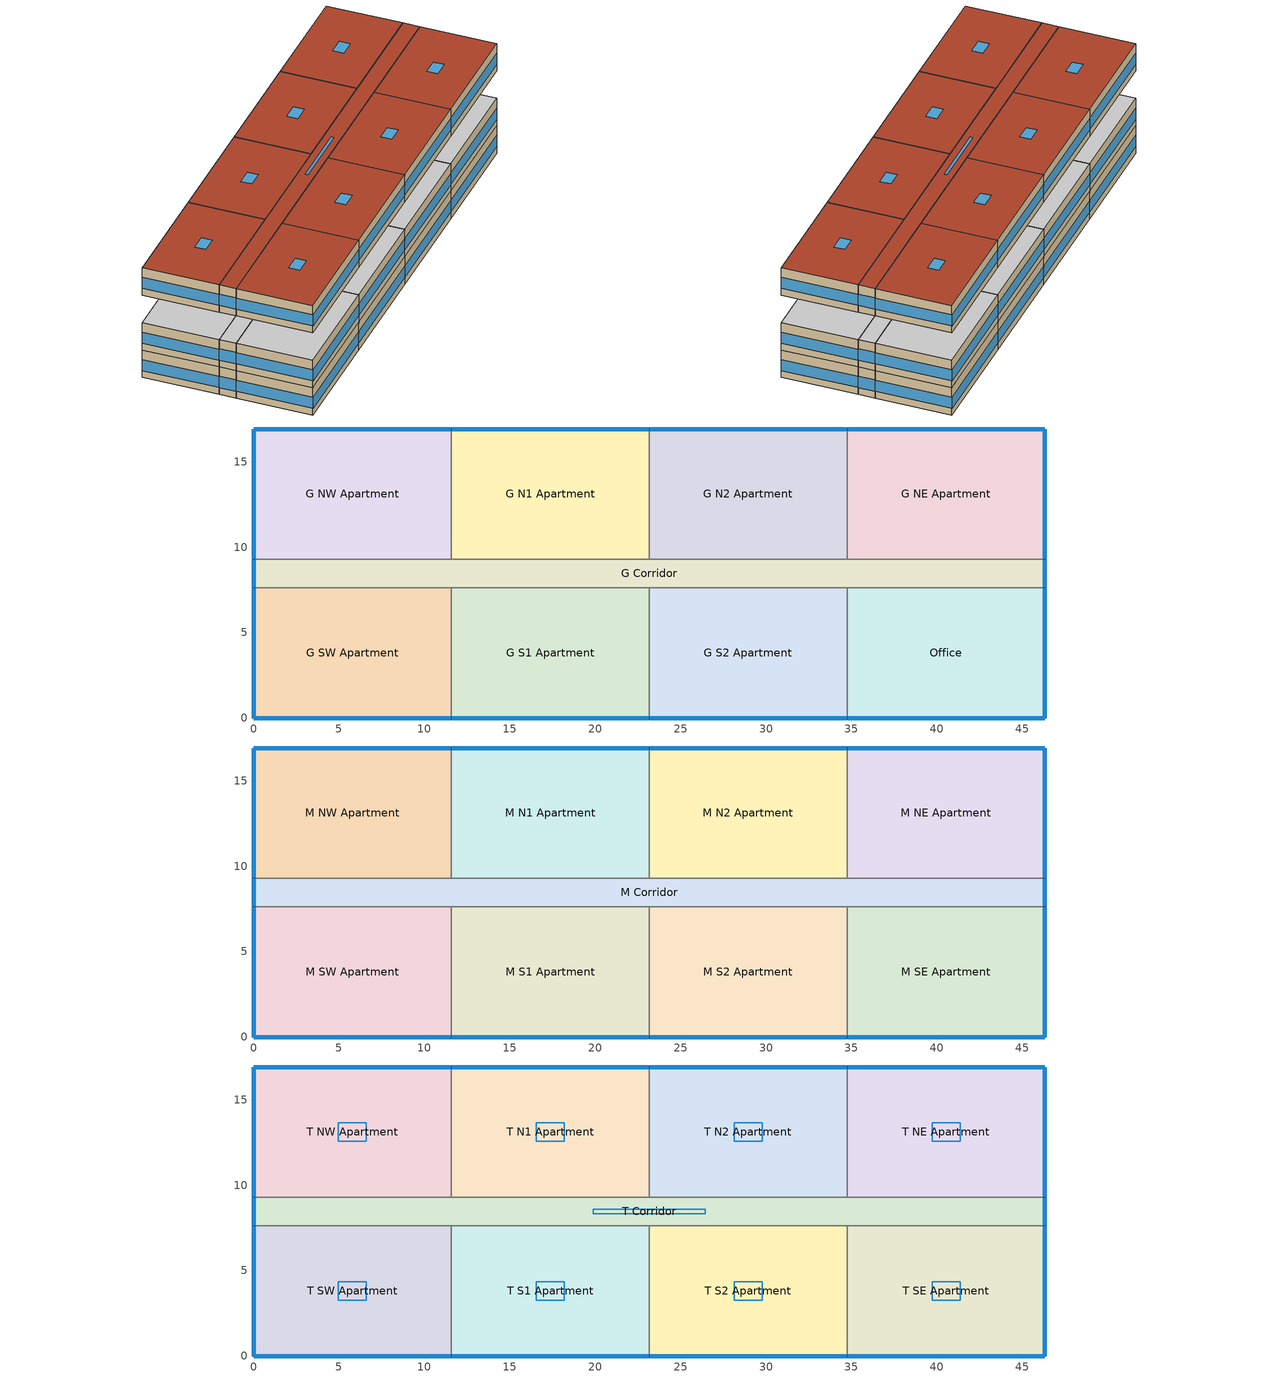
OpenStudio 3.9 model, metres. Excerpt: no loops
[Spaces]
G S1 Apartment
 floor foundation (BTAP-Grnd-Floor-Mass:U-0.757_std): 23.16,7.62 23.16,0 11.58,0 11.58,7.62 z0
 wall outside: 11.58,0 23.16,0 z0:3.05
 wall to G S2 Apartment: 23.16,0 23.16,7.62 z0:3.05
 wall to G Corridor: 23.16,7.62 11.58,7.62 z0:3.05
 wall to G SW Apartment: 11.58,7.62 11.58,0 z0:3.05
 window (BTAP-Ext-FixedWindow:U=0.220 SHGC=0.500): 11.61,0 23.14,0 z0.76:1.99
 ceiling adiabatic (BTAP-Int-Wall): 23.16,0 23.16,7.62 11.58,7.62 11.58,0 z3.05
G S2 Apartment
 floor foundation (BTAP-Grnd-Floor-Mass:U-0.757_std): 34.75,7.62 34.75,0 23.16,0 23.16,7.62 z0
 wall outside: 23.16,0 34.75,0 z0:3.05
 wall to Office: 34.75,0 34.75,7.62 z0:3.05
 wall to G Corridor: 34.75,7.62 23.16,7.62 z0:3.05
 window (BTAP-Ext-FixedWindow:U=0.220 SHGC=0.500): 23.19,0 34.72,0 z0.76:1.99
 ceiling adiabatic (BTAP-Int-Wall): 34.75,0 34.75,7.62 23.16,7.62 23.16,0 z3.05
G NE Apartment
 floor foundation (BTAP-Grnd-Floor-Mass:U-0.757_std): 46.33,16.92 46.33,9.3 34.75,9.3 34.75,16.92 z0
 wall outside: 46.33,9.3 46.33,16.92 34.75,16.92 z0:3.05
 wall to G Corridor: 34.75,9.3 46.33,9.3 z0:3.05
 wall to G N2 Apartment: 34.75,16.92 34.75,9.3 z0:3.05
 window (BTAP-Ext-FixedWindow:U=0.220 SHGC=0.500): 46.33,9.32 46.33,16.89 / 46.3,16.92 34.77,16.92 z0.76:1.99
 ceiling adiabatic (BTAP-Int-Wall): 46.33,9.3 46.33,16.92 34.75,16.92 34.75,9.3 z3.05
G NW Apartment
 floor foundation (BTAP-Grnd-Floor-Mass:U-0.757_std): 11.58,16.92 11.58,9.3 0,9.3 0,16.92 z0
 wall outside: 11.58,16.92 0,16.92 0,9.3 z0:3.05
 wall to G N1 Apartment: 11.58,9.3 11.58,16.92 z0:3.05
 wall to G Corridor: 0,9.3 11.58,9.3 z0:3.05
 window (BTAP-Ext-FixedWindow:U=0.220 SHGC=0.500): 11.56,16.92 0.03,16.92 / 0,16.89 0,9.32 z0.76:1.99
 ceiling adiabatic (BTAP-Int-Wall): 11.58,9.3 11.58,16.92 0,16.92 0,9.3 z3.05
G N1 Apartment
 floor foundation (BTAP-Grnd-Floor-Mass:U-0.757_std): 23.16,16.92 23.16,9.3 11.58,9.3 11.58,16.92 z0
 wall outside: 23.16,16.92 11.58,16.92 z0:3.05
 wall to G N2 Apartment: 23.16,9.3 23.16,16.92 z0:3.05
 wall to G Corridor: 11.58,9.3 23.16,9.3 z0:3.05
 window (BTAP-Ext-FixedWindow:U=0.220 SHGC=0.500): 23.14,16.92 11.61,16.92 z0.76:1.99
 ceiling adiabatic (BTAP-Int-Wall): 23.16,9.3 23.16,16.92 11.58,16.92 11.58,9.3 z3.05
Office
 floor foundation (BTAP-Grnd-Floor-Mass:U-0.757_std): 46.33,7.62 46.33,0 34.75,0 34.75,7.62 z0
 wall outside: 34.75,0 46.33,0 46.33,7.62 z0:3.05
 wall to G Corridor: 46.33,7.62 34.75,7.62 z0:3.05
 window (BTAP-Ext-FixedWindow:U=0.220 SHGC=0.500): 46.33,0.03 46.33,7.59 / 34.77,0 46.3,0 z0.76:1.99
 ceiling adiabatic (BTAP-Int-Wall): 46.33,0 46.33,7.62 34.75,7.62 34.75,0 z3.05
G Corridor
 floor foundation (BTAP-Grnd-Floor-Mass:U-0.757_std): 46.33,9.3 46.33,7.62 0,7.62 0,9.3 z0
 wall outside: 46.33,7.62 46.33,9.3 / 0,9.3 0,7.62 z0:3.05
 wall to G N2 Apartment: 34.75,9.3 23.16,9.3 z0:3.05
 wall to G SW Apartment: 0,7.62 11.58,7.62 z0:3.05
 window (BTAP-Ext-FixedWindow:U=0.220 SHGC=0.500): 46.33,7.65 46.33,9.27 / 0,9.27 0,7.65 z0.76:2.02
 ceiling adiabatic (BTAP-Int-Wall): 46.33,7.62 46.33,9.3 0,9.3 0,7.62 z3.05
G SW Apartment
 floor foundation (BTAP-Grnd-Floor-Mass:U-0.757_std): 11.58,7.62 11.58,0 0,0 0,7.62 z0
 wall outside: 0,7.62 0,0 11.58,0 z0:3.05
 window (BTAP-Ext-FixedWindow:U=0.220 SHGC=0.500): 0.03,0 11.56,0 / 0,7.59 0,0.03 z0.76:1.99
 ceiling adiabatic (BTAP-Int-Wall): 11.58,0 11.58,7.62 0,7.62 0,0 z3.05
G N2 Apartment
 floor foundation (BTAP-Grnd-Floor-Mass:U-0.757_std): 34.75,16.92 34.75,9.3 23.16,9.3 23.16,16.92 z0
 wall outside: 34.75,16.92 23.16,16.92 z0:3.05
 window (BTAP-Ext-FixedWindow:U=0.220 SHGC=0.500): 34.72,16.92 23.19,16.92 z0.76:1.99
 ceiling adiabatic (BTAP-Int-Wall): 34.75,9.3 34.75,16.92 23.16,16.92 23.16,9.3 z3.05
M S2 Apartment
 floor adiabatic (BTAP-Int-Wall): 34.75,7.62 34.75,0 23.16,0 23.16,7.62 z3.05
 wall outside: 23.16,0 34.75,0 z3.05:6.1
 wall to M SE Apartment: 34.75,0 34.75,7.62 z3.05:6.1
 wall to M S1 Apartment: 23.16,7.62 23.16,0 z3.05:6.1
 wall to M Corridor: 34.75,7.62 23.16,7.62 z3.05:6.1
 window (BTAP-Ext-FixedWindow:U=0.220 SHGC=0.500): 23.19,0 34.72,0 z3.81:5.03
 ceiling adiabatic (BTAP-Int-Wall): 34.75,0 34.75,7.62 23.16,7.62 23.16,0 z6.1
M SE Apartment
 floor adiabatic (BTAP-Int-Wall): 46.33,7.62 46.33,0 34.75,0 34.75,7.62 z3.05
 wall outside: 34.75,0 46.33,0 46.33,7.62 z3.05:6.1
 wall to M Corridor: 46.33,7.62 34.75,7.62 z3.05:6.1
 window (BTAP-Ext-FixedWindow:U=0.220 SHGC=0.500): 46.33,0.03 46.33,7.59 z3.81:5.04; 34.77,0 46.3,0 z3.81:5.03
 ceiling adiabatic (BTAP-Int-Wall): 46.33,0 46.33,7.62 34.75,7.62 34.75,0 z6.1
M Corridor
 floor adiabatic (BTAP-Int-Wall): 46.33,9.3 46.33,7.62 0,7.62 0,9.3 z3.05
 wall outside: 0,9.3 0,7.62 / 46.33,7.62 46.33,9.3 z3.05:6.1
 wall to M SW Apartment: 0,7.62 11.58,7.62 z3.05:6.1
 wall to M N1 Apartment: 23.16,9.3 11.58,9.3 z3.05:6.1
 wall to M NE Apartment: 46.33,9.3 34.75,9.3 z3.05:6.1
 wall to M N2 Apartment: 34.75,9.3 23.16,9.3 z3.05:6.1
 wall to M S1 Apartment: 11.58,7.62 23.16,7.62 z3.05:6.1
 wall to M NW Apartment: 11.58,9.3 0,9.3 z3.05:6.1
 window (BTAP-Ext-FixedWindow:U=0.220 SHGC=0.500): 46.33,7.65 46.33,9.27 / 0,9.27 0,7.65 z3.81:5.07
 ceiling adiabatic (BTAP-Int-Wall): 46.33,7.62 46.33,9.3 0,9.3 0,7.62 z6.1
M SW Apartment
 floor adiabatic (BTAP-Int-Wall): 11.58,7.62 11.58,0 0,0 0,7.62 z3.05
 wall outside: 0,7.62 0,0 11.58,0 z3.05:6.1
 wall to M S1 Apartment: 11.58,0 11.58,7.62 z3.05:6.1
 window (BTAP-Ext-FixedWindow:U=0.220 SHGC=0.500): 0.03,0 11.56,0 z3.81:5.03; 0,7.59 0,0.03 z3.81:5.04
 ceiling adiabatic (BTAP-Int-Wall): 11.58,0 11.58,7.62 0,7.62 0,0 z6.1
M NE Apartment
 floor adiabatic (BTAP-Int-Wall): 46.33,16.92 46.33,9.3 34.75,9.3 34.75,16.92 z3.05
 wall outside: 46.33,9.3 46.33,16.92 34.75,16.92 z3.05:6.1
 wall to M N2 Apartment: 34.75,16.92 34.75,9.3 z3.05:6.1
 window (BTAP-Ext-FixedWindow:U=0.220 SHGC=0.500): 46.33,9.32 46.33,16.89 z3.81:5.04; 46.3,16.92 34.77,16.92 z3.81:5.03
 ceiling adiabatic (BTAP-Int-Wall): 46.33,9.3 46.33,16.92 34.75,16.92 34.75,9.3 z6.1
M N2 Apartment
 floor adiabatic (BTAP-Int-Wall): 34.75,16.92 34.75,9.3 23.16,9.3 23.16,16.92 z3.05
 wall outside: 34.75,16.92 23.16,16.92 z3.05:6.1
 wall to M N1 Apartment: 23.16,16.92 23.16,9.3 z3.05:6.1
 window (BTAP-Ext-FixedWindow:U=0.220 SHGC=0.500): 34.72,16.92 23.19,16.92 z3.81:5.03
 ceiling adiabatic (BTAP-Int-Wall): 34.75,9.3 34.75,16.92 23.16,16.92 23.16,9.3 z6.1
M N1 Apartment
 floor adiabatic (BTAP-Int-Wall): 23.16,16.92 23.16,9.3 11.58,9.3 11.58,16.92 z3.05
 wall outside: 23.16,16.92 11.58,16.92 z3.05:6.1
 wall to M NW Apartment: 11.58,16.92 11.58,9.3 z3.05:6.1
 window (BTAP-Ext-FixedWindow:U=0.220 SHGC=0.500): 23.14,16.92 11.61,16.92 z3.81:5.03
 ceiling adiabatic (BTAP-Int-Wall): 23.16,9.3 23.16,16.92 11.58,16.92 11.58,9.3 z6.1
M S1 Apartment
 floor adiabatic (BTAP-Int-Wall): 23.16,7.62 23.16,0 11.58,0 11.58,7.62 z3.05
 wall outside: 11.58,0 23.16,0 z3.05:6.1
 window (BTAP-Ext-FixedWindow:U=0.220 SHGC=0.500): 11.61,0 23.14,0 z3.81:5.03
 ceiling adiabatic (BTAP-Int-Wall): 23.16,0 23.16,7.62 11.58,7.62 11.58,0 z6.1
M NW Apartment
 floor adiabatic (BTAP-Int-Wall): 11.58,16.92 11.58,9.3 0,9.3 0,16.92 z3.05
 wall outside: 11.58,16.92 0,16.92 0,9.3 z3.05:6.1
 window (BTAP-Ext-FixedWindow:U=0.220 SHGC=0.500): 11.56,16.92 0.03,16.92 z3.81:5.03; 0,16.89 0,9.32 z3.81:5.04
 ceiling adiabatic (BTAP-Int-Wall): 11.58,9.3 11.58,16.92 0,16.92 0,9.3 z6.1
T SW Apartment
 floor adiabatic (BTAP-Int-Wall): 11.58,7.62 11.58,0 0,0 0,7.62 z9.14
 wall outside: 0,7.62 0,0 11.58,0 z9.14:12.19
 wall to T S1 Apartment: 11.58,0 11.58,7.62 z9.14:12.19
 wall to T Corridor: 11.58,7.62 0,7.62 z9.14:12.19
 window (BTAP-Ext-FixedWindow:U=0.220 SHGC=0.500): 0.03,0 11.56,0 / 0,7.59 0,0.03 z9.91:11.13
 roof outside: 11.58,0 11.58,7.62 0,7.62 0,0 z12.19
 skylight (BTAP-Ext-Skylights:U=0.190 SHGC=0.600): 6.61,3.27 6.61,4.35 4.97,4.35 4.97,3.27 z12.19
T N1 Apartment
 floor adiabatic (BTAP-Int-Wall): 23.16,16.92 23.16,9.3 11.58,9.3 11.58,16.92 z9.14
 wall outside: 23.16,16.92 11.58,16.92 z9.14:12.19
 wall to T Corridor: 11.58,9.3 23.16,9.3 z9.14:12.19
 wall to T NW Apartment: 11.58,16.92 11.58,9.3 z9.14:12.19
 wall to T N2 Apartment: 23.16,9.3 23.16,16.92 z9.14:12.19
 window (BTAP-Ext-FixedWindow:U=0.220 SHGC=0.500): 23.14,16.92 11.61,16.92 z9.91:11.13
 roof outside: 23.16,9.3 23.16,16.92 11.58,16.92 11.58,9.3 z12.19
 skylight (BTAP-Ext-Skylights:U=0.190 SHGC=0.600): 18.19,12.57 18.19,13.64 16.55,13.64 16.55,12.57 z12.19
T Corridor
 floor adiabatic (BTAP-Int-Wall): 46.33,9.3 46.33,7.62 0,7.62 0,9.3 z9.14
 wall outside: 46.33,7.62 46.33,9.3 / 0,9.3 0,7.62 z9.14:12.19
 wall to T SE Apartment: 34.75,7.62 46.33,7.62 z9.14:12.19
 wall to T S1 Apartment: 11.58,7.62 23.16,7.62 z9.14:12.19
 wall to T NW Apartment: 11.58,9.3 0,9.3 z9.14:12.19
 wall to T N2 Apartment: 34.75,9.3 23.16,9.3 z9.14:12.19
 wall to T S2 Apartment: 23.16,7.62 34.75,7.62 z9.14:12.19
 wall to T NE Apartment: 46.33,9.3 34.75,9.3 z9.14:12.19
 window (BTAP-Ext-FixedWindow:U=0.220 SHGC=0.500): 46.33,7.65 46.33,9.27 / 0,9.27 0,7.65 z9.91:11.16
 roof outside: 46.33,7.62 46.33,9.3 0,9.3 0,7.62 z12.19
 skylight (BTAP-Ext-Skylights:U=0.190 SHGC=0.600): 26.44,8.34 26.44,8.58 19.89,8.58 19.89,8.34 z12.19
T N2 Apartment
 floor adiabatic (BTAP-Int-Wall): 34.75,16.92 34.75,9.3 23.16,9.3 23.16,16.92 z9.14
 wall outside: 34.75,16.92 23.16,16.92 z9.14:12.19
 wall to T NE Apartment: 34.75,9.3 34.75,16.92 z9.14:12.19
 window (BTAP-Ext-FixedWindow:U=0.220 SHGC=0.500): 34.72,16.92 23.19,16.92 z9.91:11.13
 roof outside: 34.75,9.3 34.75,16.92 23.16,16.92 23.16,9.3 z12.19
 skylight (BTAP-Ext-Skylights:U=0.190 SHGC=0.600): 29.77,12.57 29.77,13.64 28.14,13.64 28.14,12.57 z12.19
T NW Apartment
 floor adiabatic (BTAP-Int-Wall): 11.58,16.92 11.58,9.3 0,9.3 0,16.92 z9.14
 wall outside: 11.58,16.92 0,16.92 0,9.3 z9.14:12.19
 window (BTAP-Ext-FixedWindow:U=0.220 SHGC=0.500): 11.56,16.92 0.03,16.92 / 0,16.89 0,9.32 z9.91:11.13
 roof outside: 11.58,9.3 11.58,16.92 0,16.92 0,9.3 z12.19
 skylight (BTAP-Ext-Skylights:U=0.190 SHGC=0.600): 6.61,12.57 6.61,13.64 4.97,13.64 4.97,12.57 z12.19
T NE Apartment
 floor adiabatic (BTAP-Int-Wall): 46.33,16.92 46.33,9.3 34.75,9.3 34.75,16.92 z9.14
 wall outside: 46.33,9.3 46.33,16.92 34.75,16.92 z9.14:12.19
 window (BTAP-Ext-FixedWindow:U=0.220 SHGC=0.500): 46.33,9.32 46.33,16.89 / 46.3,16.92 34.77,16.92 z9.91:11.13
 roof outside: 46.33,9.3 46.33,16.92 34.75,16.92 34.75,9.3 z12.19
 skylight (BTAP-Ext-Skylights:U=0.190 SHGC=0.600): 41.36,12.57 41.36,13.64 39.72,13.64 39.72,12.57 z12.19
T S2 Apartment
 floor adiabatic (BTAP-Int-Wall): 34.75,7.62 34.75,0 23.16,0 23.16,7.62 z9.14
 wall outside: 23.16,0 34.75,0 z9.14:12.19
 wall to T SE Apartment: 34.75,0 34.75,7.62 z9.14:12.19
 wall to T S1 Apartment: 23.16,7.62 23.16,0 z9.14:12.19
 window (BTAP-Ext-FixedWindow:U=0.220 SHGC=0.500): 23.19,0 34.72,0 z9.91:11.13
 roof outside: 34.75,0 34.75,7.62 23.16,7.62 23.16,0 z12.19
 skylight (BTAP-Ext-Skylights:U=0.190 SHGC=0.600): 29.77,3.27 29.77,4.35 28.14,4.35 28.14,3.27 z12.19
T S1 Apartment
 floor adiabatic (BTAP-Int-Wall): 23.16,7.62 23.16,0 11.58,0 11.58,7.62 z9.14
 wall outside: 11.58,0 23.16,0 z9.14:12.19
 window (BTAP-Ext-FixedWindow:U=0.220 SHGC=0.500): 11.61,0 23.14,0 z9.91:11.13
 roof outside: 23.16,0 23.16,7.62 11.58,7.62 11.58,0 z12.19
 skylight (BTAP-Ext-Skylights:U=0.190 SHGC=0.600): 18.19,3.27 18.19,4.35 16.55,4.35 16.55,3.27 z12.19
T SE Apartment
 floor adiabatic (BTAP-Int-Wall): 46.33,7.62 46.33,0 34.75,0 34.75,7.62 z9.14
 wall outside: 34.75,0 46.33,0 46.33,7.62 z9.14:12.19
 window (BTAP-Ext-FixedWindow:U=0.220 SHGC=0.500): 46.33,0.03 46.33,7.59 / 34.77,0 46.3,0 z9.91:11.13
 roof outside: 46.33,0 46.33,7.62 34.75,7.62 34.75,0 z12.19
 skylight (BTAP-Ext-Skylights:U=0.190 SHGC=0.600): 41.36,3.27 41.36,4.35 39.72,4.35 39.72,3.27 z12.19
[Site]
Toronto Intl AP_ON_CAN: Latitude {deg}=43.68; Longitude {deg}=-79.63; Time Zone {hr}=-5; Elevation {m}=173.4; Terrain=City
[Building]
MidriseApartment: North Axis {deg}=45; Default Construction Set=BTAP-Mass at hdd = 3890.0; Standards Number of Stories=4; Standards Number of Above Ground Stories=4; Standards Template=NECB2017; Standards Building Type=MidriseApartment
[Site:WaterMainsTemperature]
Calculation Method=Correlation; Annual Average Outdoor Air Temperature {C}=9.06667; Maximum Difference In Monthly Average Outdoor Air Temperatures {deltaC}=25.2
[Site:GroundTemperature:BuildingSurface]
19.527, 19.502, 19.536, 19.598, 20.002, 21.64, 22.225, 22.375, 21.449, 20.121, 19.802, 19.633
[ClimateZones]
Climate Zone Institution Name 1=ASHRAE; Climate Zone Document Name 1=ANSI/ASHRAE Standard 169; Climate Zone Document Year 1=2006; Climate Zone Value 1=5A
[SizingPeriod:DesignDay] Barometric Pressure {Pa}=99259; Rain Indicator=No; Snow Indicator=No; Day of Month=21; Daylight Saving Time Indicator=No; Humidity Condition Type=Wetbulb; Dry-Bulb Temperature Range Modifier Type=DefaultMultipliers
Name | Maximum Dry-Bulb Temperature {C} | Daily Dry-Bulb Temperature Range {deltaC} | Wind Speed {m/s} | Wind Direction {deg} | Month | Day Type | Wetbulb or DewPoint at Maximum Dry-Bulb {C} | Solar Model Indicator | ASHRAE Clear Sky Optical Depth for Beam Irradiance | ASHRAE Clear Sky Optical Depth for Diffuse Irradiance | Sky Clearness
Toronto Intl AP Ann Clg .4% Condns DB=>MWB | 31.5 | 9.5 | 6 | 270 | 7 | SummerDesignDay | 22.4 | ASHRAETau | 0.426 | 2.27
Toronto Intl AP Ann Clg .4% Condns WB=>MDB | 29.2 | 9.5 | 6 | 270 | 7 | SummerDesignDay | 23.8 | ASHRAETau | 0.426 | 2.27
Toronto Intl AP Ann Htg 99.6% Condns DB | -18.5 | 0 | 5.3 | 0 | 1 | WinterDesignDay | -18.5 | ASHRAEClearSky |  |  | 0
[Site:GroundTemperature:Shallow]
-2.3, -0.2, 4, 8, 15.4, 19.4, 20.5, 18.5, 13.9, 8.1, 2.5, -1.3
[Site:GroundTemperature:Deep]
3.7, 3.3, 4.4, 5.9, 9.7, 12.5, 14.4, 14.8, 13.7, 11.3, 8.3, 5.6
[Site:GroundTemperature:FCfactorMethod]
January Ground Temperature {C}=10.8; February Ground Temperature {C}=4; March Ground Temperature {C}=-2.5; April Ground Temperature {C}=-2.7; May Ground Temperature {C}=-3.6; June Ground Temperature {C}=0.4; July Ground Temperature {C}=7.7; August Ground Temperature {C}=14.6; September Ground Temperature {C}=19.4; October Ground Temperature {C}=21.6; November Ground Temperature {C}=20.9; December Ground Temperature {C}=18.2
[Material:NoMass] Roughness=Smooth; Thermal Absorptance=0.9; Solar Absorptance=0.7
Name | Thermal Resistance {m2-K/W} | Visible Absorptance
Typical Carpet Pad; Typical Carpet Pad 1 | 0.21648 | 0.8
Typical Insulation 1 | 5.91238 | 0.7
Typical Insulation 2 | 3.32618 | 0.7
Typical Insulation 3 | 6.17282 | 0.7
Typical Carpet Pad 2 | 1.25503 | 0.8
Typical Carpet Pad 3 | 1.69459 | 0.8
Typical Carpet Pad 4 | 4.69593 | 0.8
Typical Insulation 4 | 0.526298 | 0.7
Typical Insulation 5 | 0.526316 | 0.7
[Material]
Name | Roughness | Thickness {m} | Conductivity {W/m-K} | Density {kg/m3} | Specific Heat {J/kg-K} | Thermal Absorptance | Solar Absorptance | Visible Absorptance
G05 25mm wood | MediumSmooth | 0.0254 | 0.15 | 608 | 1630 | 0.9 | 0.5 | 0.5
100mm Normalweight concrete floor 1 | MediumSmooth | 0.1016 | 2.31 | 2322 | 832
G01 13mm gypsum board 1 | Smooth | 0.0127 | 0.16 | 800 | 1090 | 0.9 | 0.7 | 0.5
4 in. Normalweight Concrete Floor 1 | MediumRough | 0.1016 | 2.31 | 2322 | 832 | 0.9 | 0.7 | 0.7
1IN Stucco 1 | Smooth | 0.0253 | 0.6918 | 1858 | 837 | 0.9 | 0.7 | 0.92
8IN CONCRETE HW RefBldg 1 | Rough | 0.2032 | 1.311 | 2240 | 836.8 | 0.9 | 0.7 | 0.7
1/2IN Gypsum 1 | Smooth | 0.0127 | 0.16 | 784.9 | 830 | 0.9 | 0.4 | 0.4
Metal Roof Surface 1; F08 Metal surface 1 | Smooth | 0.0008 | 45.28 | 7824 | 500 | 0.9 | 0.7 | 0.7
6 in. Normalweight Concrete Floor 1; 6 in. Normalweight Concrete Floor 2; 6 in. Normalweight Concrete Floor 3 | MediumRough | 0.1524 | 2.31 | 2322 | 832 | 0.9 | 0.7 | 0.7
Expanded Polystyrene | MediumSmooth | 0.0363959 | 0.029 | 29 | 1210
[Construction]
BTAP-Int-Partition; BTAP-Int-Door: G05 25mm wood
BTAP-Int-Floor: 100mm Normalweight concrete floor 1, Typical Carpet Pad
BTAP-Int-Wall: G01 13mm gypsum board 1, G01 13mm gypsum board 1
BTAP-Int-Ceiling: Typical Carpet Pad, 100mm Normalweight concrete floor 1
BTAP-Int-Window: SimpleGlazing
BTAP-Ext-Floor-Mass:U-0.162: Typical Insulation 1, 4 in. Normalweight Concrete Floor 1, Typical Carpet Pad 1
BTAP-Ext-Wall-Mass:U-0.278: 1IN Stucco 1, 8IN CONCRETE HW RefBldg 1, Typical Insulation 2, 1/2IN Gypsum 1
BTAP-Ext-Roof-Metal:U-0.162: Metal Roof Surface 1, Typical Insulation 3
BTAP-Grnd-Floor-Mass:U-0.757: 6 in. Normalweight Concrete Floor 1, Typical Carpet Pad 2
BTAP-Grnd-Wall-Mass:U-0.568: 6 in. Normalweight Concrete Floor 2, Typical Carpet Pad 3
BTAP-Grnd-Roof-Mass:U-0.21: 6 in. Normalweight Concrete Floor 3, Typical Carpet Pad 4
BTAP-Ext-FixedWindow:U=0.220 SHGC=0.500: SimpleGlazing:U=0.220 SHGC=0.500
BTAP-Ext-FixedWindow:U=0.220 SHGC=0.600: SimpleGlazing:U=0.220 SHGC=0.600
BTAP-Ext-Door:U-1.9: F08 Metal surface 1, Typical Insulation 4
BTAP-Ext-GlassDoors:U=0.190 SHGC=0.600; BTAP-Ext-Skylights:U=0.190 SHGC=0.600; BTAP-Ext-DaylightDomes:U=0.190 SHGC=0.600; BTAP-Ext-DaylightDiffuser:U=0.190 SHGC=0.600: SimpleGlazing:U=0.190 SHGC=0.600
BTAP-Ext-OverHeadDoor:U-1.9: Typical Insulation 5
BTAP-Grnd-Floor-Mass:U-0.757_std: 6 in. Normalweight Concrete Floor 1, Expanded Polystyrene
[DefaultConstructionSet]
BTAP-Mass at hdd = 3890.0: Default Exterior Surface Constructions=BTAP-Mass at hdd = 3890.0; Default Interior Surface Constructions=Default Surface Constructions 2; Default Ground Contact Surface Constructions=BTAP-Mass at hdd = 3890.0 1; Default Exterior SubSurface Constructions=BTAP-Mass at hdd = 3890.0; Default Interior SubSurface Constructions=Default Sub Surface Constructions 2; Interior Partition Construction=BTAP-Int-Partition
[DefaultSurfaceConstructions]
Name | Floor Construction | Wall Construction | Roof Ceiling Construction
Default Surface Constructions 2 | BTAP-Int-Floor | BTAP-Int-Wall | BTAP-Int-Ceiling
BTAP-Mass at hdd = 3890.0 | BTAP-Ext-Floor-Mass:U-0.162 | BTAP-Ext-Wall-Mass:U-0.278 | BTAP-Ext-Roof-Metal:U-0.162
BTAP-Mass at hdd = 3890.0 1 | BTAP-Grnd-Floor-Mass:U-0.757 | BTAP-Grnd-Wall-Mass:U-0.568 | BTAP-Grnd-Roof-Mass:U-0.21
[DefaultSubSurfaceConstructions]
Name | Fixed Window Construction | Operable Window Construction | Door Construction | Glass Door Construction | Overhead Door Construction | Skylight Construction | Tubular Daylight Dome Construction | Tubular Daylight Diffuser Construction
Default Sub Surface Constructions 2 | BTAP-Int-Window | BTAP-Int-Window | BTAP-Int-Door
BTAP-Mass at hdd = 3890.0 | BTAP-Ext-FixedWindow:U=0.220 SHGC=0.500 | BTAP-Ext-FixedWindow:U=0.220 SHGC=0.600 | BTAP-Ext-Door:U-1.9 | BTAP-Ext-GlassDoors:U=0.190 SHGC=0.600 | BTAP-Ext-OverHeadDoor:U-1.9 | BTAP-Ext-Skylights:U=0.190 SHGC=0.600 | BTAP-Ext-DaylightDomes:U=0.190 SHGC=0.600 | BTAP-Ext-DaylightDiffuser:U=0.190 SHGC=0.600
[WindowMaterial:SimpleGlazingSystem] Visible Transmittance=0.21
Name | U-Factor {W/m2-K} | Solar Heat Gain Coefficient
SimpleGlazing; SimpleGlazing:U=0.220 SHGC=0.600 | 2.2 | 0.6
SimpleGlazing:U=0.220 SHGC=0.500 | 2.2 | 0.5
SimpleGlazing:U=0.190 SHGC=0.600 | 1.9 | 0.6
[Space] Volume {m3}=Autocalculate
Name | Space Type | Building Story | Thermal Zone
T SE Apartment | Space Function Dwelling units general | Building Story 3 | DU_BT=Space Function_ST=Dwelling units general_FL=Building Story 3_SCHG 2
G Corridor | Space Function Corridor/Transition area other-sch-G | Building Story 1 | WILD_ST=Corridor/Transition area other-sch-G_FL=Building Story 1_SCH=G
T SW Apartment | Space Function Dwelling units general | Building Story 3 | DU_BT=Space Function_ST=Dwelling units general_FL=Building Story 3_SCHG 3
M S2 Apartment | Space Function Dwelling units general | Building Story 2 | DU_BT=Space Function_ST=Dwelling units general_FL=Building Story 2_SCHG 5
M SE Apartment | Space Function Dwelling units general | Building Story 2 | DU_BT=Space Function_ST=Dwelling units general_FL=Building Story 2_SCHG 4
T N1 Apartment | Space Function Dwelling units general | Building Story 3 | DU_BT=Space Function_ST=Dwelling units general_FL=Building Story 3_SCHG 4
T Corridor | Space Function Corridor/Transition area other-sch-G | Building Story 3 | WILD_ST=Corridor/Transition area other-sch-G_FL=Building Story 3_SCH=G
T N2 Apartment | Space Function Dwelling units general | Building Story 3 | DU_BT=Space Function_ST=Dwelling units general_FL=Building Story 3_SCHG 6
M SW Apartment | Space Function Dwelling units general | Building Story 2 | DU_BT=Space Function_ST=Dwelling units general_FL=Building Story 2_SCHG 6
T NW Apartment | Space Function Dwelling units general | Building Story 3 | DU_BT=Space Function_ST=Dwelling units general_FL=Building Story 3_SCHG 7
M Corridor | Space Function Corridor/Transition area other-sch-G | Building Story 2 | WILD_ST=Corridor/Transition area other-sch-G_FL=Building Story 2_SCH=G
G S1 Apartment | Space Function Dwelling units general | Building Story 1 | DU_BT=Space Function_ST=Dwelling units general_FL=Building Story 1_SCHG 7
G S2 Apartment | Space Function Dwelling units general | Building Story 1 | DU_BT=Space Function_ST=Dwelling units general_FL=Building Story 1_SCHG 4
M NE Apartment | Space Function Dwelling units general | Building Story 2 | DU_BT=Space Function_ST=Dwelling units general_FL=Building Story 2_SCHG 3
T NE Apartment | Space Function Dwelling units general | Building Story 3 | DU_BT=Space Function_ST=Dwelling units general_FL=Building Story 3_SCHG 1
G NW Apartment | Space Function Dwelling units general | Building Story 1 | DU_BT=Space Function_ST=Dwelling units general_FL=Building Story 1_SCHG 3
T S1 Apartment | Space Function Dwelling units general | Building Story 3 | DU_BT=Space Function_ST=Dwelling units general_FL=Building Story 3_SCHG 5
M N1 Apartment | Space Function Dwelling units general | Building Story 2 | DU_BT=Space Function_ST=Dwelling units general_FL=Building Story 2_SCHG 1
Office | Space Function Dwelling units general | Building Story 1 | DU_BT=Space Function_ST=Dwelling units general_FL=Building Story 1_SCHG 2
G NE Apartment | Space Function Dwelling units general | Building Story 1 | DU_BT=Space Function_ST=Dwelling units general_FL=Building Story 1_SCHG 1
T S2 Apartment | Space Function Dwelling units general | Building Story 3 | DU_BT=Space Function_ST=Dwelling units general_FL=Building Story 3_SCHG
G SW Apartment | Space Function Dwelling units general | Building Story 1 | DU_BT=Space Function_ST=Dwelling units general_FL=Building Story 1_SCHG 5
M N2 Apartment | Space Function Dwelling units general | Building Story 2 | DU_BT=Space Function_ST=Dwelling units general_FL=Building Story 2_SCHG
G N1 Apartment | Space Function Dwelling units general | Building Story 1 | DU_BT=Space Function_ST=Dwelling units general_FL=Building Story 1_SCHG 6
G N2 Apartment | Space Function Dwelling units general | Building Story 1 | DU_BT=Space Function_ST=Dwelling units general_FL=Building Story 1_SCHG
M S1 Apartment | Space Function Dwelling units general | Building Story 2 | DU_BT=Space Function_ST=Dwelling units general_FL=Building Story 2_SCHG 7
M NW Apartment | Space Function Dwelling units general | Building Story 2 | DU_BT=Space Function_ST=Dwelling units general_FL=Building Story 2_SCHG 2
[BuildingStory]
Name | Nominal Z Coordinate {m}
Building Story 1 | 0
Building Story 2 | 3.04785
Building Story 3 | 9.14355
[SpaceType] Standards Building Type=Space Function
Name | Default Schedule Set | Design Specification Outdoor Air Object | Standards Space Type
Space Function Corridor/Transition area other-sch-G | Space Function Corridor/Transition area other-sch-G Schedule Set | Space Function Corridor/Transition area other-sch-G Ventilation | Corridor/Transition area other-sch-G
Space Function Dwelling units general | Space Function Dwelling units general Schedule Set | Space Function Dwelling units general Ventilation | Dwelling units general
[People:Definition] Number of People Calculation Method=People/Area; Fraction Radiant=0.3
Name | People per Space Floor Area {person/m2}
Space Function Corridor/Transition area other-sch-G People Definition | 0.0100036
Space Function Dwelling units general People Definition | 0.0400145
[People] Work Efficiency Schedule=Work Efficiency Schedule; Clothing Insulation Schedule=Clothing Schedule; Air Velocity Schedule=Air Velocity Schedule; Multiplier=0.85
Name | People Definition | Space or SpaceType
Space Function Corridor/Transition area other-sch-G People | Space Function Corridor/Transition area other-sch-G People Definition | Space Function Corridor/Transition area other-sch-G
Space Function Dwelling units general People | Space Function Dwelling units general People Definition | Space Function Dwelling units general
[Lights:Definition] Design Level Calculation Method=Watts/Area; Fraction Radiant=0.2; Fraction Visible=0.6
Name | Watts per Space Floor Area {W/m2}
Space Function Corridor/Transition area other-sch-G Lights Definition - LED lighting | 5.68
Space Function Dwelling units general Lights Definition - LED lighting | 4
[Lights] Fraction Replaceable=1
Name | Lights Definition | Space or SpaceType
Space Function Corridor/Transition area other-sch-G Lights | Space Function Corridor/Transition area other-sch-G Lights Definition - LED lighting | Space Function Corridor/Transition area other-sch-G
Space Function Dwelling units general Lights | Space Function Dwelling units general Lights Definition - LED lighting | Space Function Dwelling units general
[DesignSpecification:OutdoorAir] Outdoor Air Method=Sum
Name | Outdoor Air Flow per Floor Area {m3/s-m2}
Space Function Corridor/Transition area other-sch-G Ventilation | 0.000254
Space Function Dwelling units general Ventilation | 0.0003048
[DefaultScheduleSet] Number of People Schedule=NECB-G-Occupancy; People Activity Level Schedule=NECB-Activity; Lighting Schedule=NECB-G-Lighting; Electric Equipment Schedule=NECB-G-Electric-Equipment
Space Function Corridor/Transition area other-sch-G Schedule Set; Space Function Dwelling units general Schedule Set
[ThermostatSetpoint:DualSetpoint] Heating Setpoint Temperature Schedule=NECB-G-Thermostat Setpoint-Heating; Cooling Setpoint Temperature Schedule=NECB-G-Thermostat Setpoint-Cooling
Space Function Dwelling units general Thermostat 49; Space Function Dwelling units general Thermostat 50; Space Function Dwelling units general Thermostat 51; Space Function Dwelling units general Thermostat 52; Space Function Dwelling units general Thermostat 53; Space Function Dwelling units general Thermostat 54; Space Function Dwelling units general Thermostat 55; Space Function Dwelling units general Thermostat 56; Space Function Dwelling units general Thermostat 57; Space Function Dwelling units general Thermostat 58; Space Function Dwelling units general Thermostat 59; Space Function Dwelling units general Thermostat 60; Space Function Dwelling units general Thermostat 61; Space Function Dwelling units general Thermostat 62; Space Function Dwelling units general Thermostat 63; Space Function Dwelling units general Thermostat 64; Space Function Dwelling units general Thermostat 65; Space Function Dwelling units general Thermostat 66; Space Function Dwelling units general Thermostat 67; Space Function Dwelling units general Thermostat 68; Space Function Dwelling units general Thermostat 69; Space Function Dwelling units general Thermostat 70; Space Function Dwelling units general Thermostat 71; Space Function Dwelling units general Thermostat 72; Space Function Corridor/Transition area other-sch-G Thermostat 7; Space Function Corridor/Transition area other-sch-G Thermostat 8; Space Function Corridor/Transition area other-sch-G Thermostat 9
[ElectricEquipment:Definition]
Space Function Dwelling units general Elec Equip Definition: Design Level Calculation Method=Watts/Area; Watts per Space Floor Area {W/m2}=5.00182; Fraction Radiant=0.5
[ElectricEquipment]
Space Function Dwelling units general Elec Equip: Electric Equipment Definition=Space Function Dwelling units general Elec Equip Definition; Space or SpaceType=Space Function Dwelling units general; Multiplier=0.5
[SpaceInfiltration:DesignFlowRate] Schedule=Always On Discrete; Design Flow Rate Calculation Method=Flow/ExteriorArea; Flow per Exterior Surface Area {m3/s-m2}=0.000125; Constant Term Coefficient=0; Temperature Term Coefficient=0; Velocity Term Coefficient=0.224; Velocity Squared Term Coefficient=0
Name | Space or SpaceType
G Corridor Infiltration | G Corridor
G N1 Apartment Infiltration | G N1 Apartment
G N2 Apartment Infiltration | G N2 Apartment
G NE Apartment Infiltration | G NE Apartment
G NW Apartment Infiltration | G NW Apartment
G S1 Apartment Infiltration | G S1 Apartment
G S2 Apartment Infiltration | G S2 Apartment
G SW Apartment Infiltration | G SW Apartment
M Corridor Infiltration | M Corridor
M N1 Apartment Infiltration | M N1 Apartment
M N2 Apartment Infiltration | M N2 Apartment
M NE Apartment Infiltration | M NE Apartment
M NW Apartment Infiltration | M NW Apartment
M S1 Apartment Infiltration | M S1 Apartment
M S2 Apartment Infiltration | M S2 Apartment
M SE Apartment Infiltration | M SE Apartment
M SW Apartment Infiltration | M SW Apartment
Office Infiltration | Office
T Corridor Infiltration | T Corridor
T N1 Apartment Infiltration | T N1 Apartment
T N2 Apartment Infiltration | T N2 Apartment
T NE Apartment Infiltration | T NE Apartment
T NW Apartment Infiltration | T NW Apartment
T S1 Apartment Infiltration | T S1 Apartment
T S2 Apartment Infiltration | T S2 Apartment
T SE Apartment Infiltration | T SE Apartment
T SW Apartment Infiltration | T SW Apartment
[ThermalZone] Use Ideal Air Loads=No
Name | Thermostat | Multiplier
DU_BT=Space Function_ST=Dwelling units general_FL=Building Story 1_SCHG | Space Function Dwelling units general Thermostat 49
DU_BT=Space Function_ST=Dwelling units general_FL=Building Story 2_SCHG | Space Function Dwelling units general Thermostat 50 | 2
DU_BT=Space Function_ST=Dwelling units general_FL=Building Story 3_SCHG | Space Function Dwelling units general Thermostat 51
DU_BT=Space Function_ST=Dwelling units general_FL=Building Story 1_SCHG 1 | Space Function Dwelling units general Thermostat 52
DU_BT=Space Function_ST=Dwelling units general_FL=Building Story 1_SCHG 2 | Space Function Dwelling units general Thermostat 53
DU_BT=Space Function_ST=Dwelling units general_FL=Building Story 2_SCHG 1 | Space Function Dwelling units general Thermostat 54 | 2
DU_BT=Space Function_ST=Dwelling units general_FL=Building Story 2_SCHG 2 | Space Function Dwelling units general Thermostat 55 | 2
DU_BT=Space Function_ST=Dwelling units general_FL=Building Story 1_SCHG 3 | Space Function Dwelling units general Thermostat 56
DU_BT=Space Function_ST=Dwelling units general_FL=Building Story 3_SCHG 1 | Space Function Dwelling units general Thermostat 57
DU_BT=Space Function_ST=Dwelling units general_FL=Building Story 2_SCHG 3 | Space Function Dwelling units general Thermostat 58 | 2
DU_BT=Space Function_ST=Dwelling units general_FL=Building Story 3_SCHG 2 | Space Function Dwelling units general Thermostat 59
DU_BT=Space Function_ST=Dwelling units general_FL=Building Story 1_SCHG 4 | Space Function Dwelling units general Thermostat 60
DU_BT=Space Function_ST=Dwelling units general_FL=Building Story 3_SCHG 3 | Space Function Dwelling units general Thermostat 61
DU_BT=Space Function_ST=Dwelling units general_FL=Building Story 1_SCHG 5 | Space Function Dwelling units general Thermostat 62
DU_BT=Space Function_ST=Dwelling units general_FL=Building Story 2_SCHG 4 | Space Function Dwelling units general Thermostat 63 | 2
DU_BT=Space Function_ST=Dwelling units general_FL=Building Story 2_SCHG 5 | Space Function Dwelling units general Thermostat 64 | 2
DU_BT=Space Function_ST=Dwelling units general_FL=Building Story 3_SCHG 4 | Space Function Dwelling units general Thermostat 65
DU_BT=Space Function_ST=Dwelling units general_FL=Building Story 3_SCHG 5 | Space Function Dwelling units general Thermostat 66
DU_BT=Space Function_ST=Dwelling units general_FL=Building Story 3_SCHG 6 | Space Function Dwelling units general Thermostat 67
DU_BT=Space Function_ST=Dwelling units general_FL=Building Story 1_SCHG 6 | Space Function Dwelling units general Thermostat 68
DU_BT=Space Function_ST=Dwelling units general_FL=Building Story 2_SCHG 6 | Space Function Dwelling units general Thermostat 69 | 2
DU_BT=Space Function_ST=Dwelling units general_FL=Building Story 3_SCHG 7 | Space Function Dwelling units general Thermostat 70
DU_BT=Space Function_ST=Dwelling units general_FL=Building Story 2_SCHG 7 | Space Function Dwelling units general Thermostat 71 | 2
DU_BT=Space Function_ST=Dwelling units general_FL=Building Story 1_SCHG 7 | Space Function Dwelling units general Thermostat 72
WILD_ST=Corridor/Transition area other-sch-G_FL=Building Story 1_SCH=G | Space Function Corridor/Transition area other-sch-G Thermostat 7
WILD_ST=Corridor/Transition area other-sch-G_FL=Building Story 3_SCH=G | Space Function Corridor/Transition area other-sch-G Thermostat 8
WILD_ST=Corridor/Transition area other-sch-G_FL=Building Story 2_SCH=G | Space Function Corridor/Transition area other-sch-G Thermostat 9 | 2
[Foundation:Kiva]
Bldg Kiva Foundation: Wall Height Above Grade {m}=0; Wall Depth Below Slab {m}=0
[SurfaceProperty:ExposedFoundationPerimeter] Exposed Perimeter Calculation Method=TotalExposedPerimeter
Name | Total Exposed Perimeter {m}
g GFloor N2A; g GFloor S2A; g GFloor N1A; g GFloor S1A | 11.5818
g GFloor NEA; g GFloor SEA; g GFloor NWA; g GFloor SWA | 19.2015
g Floor C | 3.352636
[Foundation:Kiva:Settings]

[Coil:Heating:DX:VariableSpeed:SpeedData] Reference Unit Gross Rated Heating Capacity {W}=9124.85; Reference Unit Rated Air Flow Rate {m3/s}=0.653; Rated Supply Air Fan Power Per Volume Flow Rate 2017 {W/(m3/s)}=773.3; Rated Supply Air Fan Power Per Volume Flow Rate 2023 {W/(m3/s)}=934.4; Heating Capacity Function of Temperature Curve=Mitsubishi Hyper Heating VRF Outdoor Unit HCAPFT curve; Total  Heating Capacity Function of Air Flow Fraction Curve=Mitsubishi Hyper Heating VRF Outdoor Unit HCAPFFF curve; Energy Input Ratio Function of Temperature Curve=Mitsubishi Hyper Heating VRF Outdoor Unit HEIRFT curve; Energy Input Ratio Function of Air Flow Fraction Curve=Mitsubishi Hyper Heating VRF Outdoor Unit HEIRFFF curve
Name | Reference Unit Gross Rated Heating COP
Coil Heating DX Variable Speed Speed Data 1 | 4.42009
Coil Heating DX Variable Speed Speed Data 2 | 4.21709
[Coil:Cooling:DX:VariableSpeed:SpeedData] Reference Unit Gross Rated Total Cooling Capacity {W}=8914.19; Reference Unit Gross Rated Sensible Heat Ratio=0.79; Reference Unit Rated Air Flow Rate {m3/s}=0.944; Rated Evaporator Fan Power Per Volume Flow Rate 2017 {W/(m3/s)}=773.3; Rated Evaporator Fan Power Per Volume Flow Rate 2023 {W/(m3/s)}=934.4; Total Cooling Capacity Function of Temperature Curve=Mitsubishi Hyper Heating VRF Outdoor Unit CCAPFT curve; Total Cooling Capacity Function of Air Flow Fraction Curve=Mitsubishi Hyper Heating VRF Outdoor Unit CCAPFFF curve; Energy Input Ratio Function of Temperature Curve=Mitsubishi Hyper Heating VRF Outdoor Unit CEIRFT curve; Energy Input Ratio Function of Air Flow Fraction Curve=Mitsubishi Hyper Heating VRF Outdoor Unit CEIRFFF curve
Name | Reference Unit Gross Rated Cooling COP {W/W}
Coil Cooling DX Variable Speed Speed Data 1 | 3.76
Coil Cooling DX Variable Speed Speed Data 2 | 3.93
[AvailabilityManager:NightCycle] Applicability Schedule=Always On Discrete; Control Type=CycleOnAny; Thermostat Tolerance {deltaC}=1; Cycling Run Time {s}=3600
Availability Manager Night Cycle 1; Availability Manager Night Cycle 2
[HeatExchanger:AirToAir:SensibleAndLatent] Availability Schedule=Always On Discrete; Nominal Supply Air Flow Rate {m3/s}=autosize; Sensible Effectiveness at 100% Heating Air Flow=0.755; Latent Effectiveness at 100% Heating Air Flow=0.564; Sensible Effectiveness at 100% Cooling Air Flow=0.755; Latent Effectiveness at 100% Cooling Air Flow=0.564; Supply Air Outlet Temperature Control=Yes; Heat Exchanger Type=Plate; Frost Control Type=ExhaustOnly; Threshold Temperature {C}=-23.3; Initial Defrost Time Fraction=0.167; Rate of Defrost Time Fraction Increase {1/K}=1.44; Economizer Lockout=Yes
Name | Nominal Electric Power {W} | Sensible Effectiveness of Heating Air Flow Curve | Latent Effectiveness of Heating Air Flow Curve | Sensible Effectiveness of Cooling Air Flow Curve | Latent Effectiveness of Cooling Air Flow Curve
sys_1|mixed|shr>none|sc>ccashp|sh>ccashp|ssf>vv|zh>b-e|zc>none|srf>vv| ERV | 667.587 | sys_1|mixed|shr>none|sc>ccashp|sh>ccashp|ssf>vv|zh>b-e|zc>none|srf>vv| ERV_SensHeatEff | sys_1|mixed|shr>none|sc>ccashp|sh>ccashp|ssf>vv|zh>b-e|zc>none|srf>vv| ERV_LatHeatEff | sys_1|mixed|shr>none|sc>ccashp|sh>ccashp|ssf>vv|zh>b-e|zc>none|srf>vv| ERV_SensCoolEff | sys_1|mixed|shr>none|sc>ccashp|sh>ccashp|ssf>vv|zh>b-e|zc>none|srf>vv| ERV_LatCoolEff
sys_4|mixed|shr>none|sc>ccashp|sh>ccashp|ssf>cv|zh>b-e|zc>none|srf>none| ERV | 106.612 | sys_4|mixed|shr>none|sc>ccashp|sh>ccashp|ssf>cv|zh>b-e|zc>none|srf>none| ERV_SensHeatEff | sys_4|mixed|shr>none|sc>ccashp|sh>ccashp|ssf>cv|zh>b-e|zc>none|srf>none| ERV_LatHeatEff | sys_4|mixed|shr>none|sc>ccashp|sh>ccashp|ssf>cv|zh>b-e|zc>none|srf>none| ERV_SensCoolEff | sys_4|mixed|shr>none|sc>ccashp|sh>ccashp|ssf>cv|zh>b-e|zc>none|srf>none| ERV_LatCoolEff
[SetpointManager:OutdoorAirPretreat] Minimum Setpoint Temperature {C}=-99; Maximum Setpoint Temperature {C}=99; Minimum Setpoint Humidity Ratio {kgWater/kgDryAir}=1e-05; Maximum Setpoint Humidity Ratio {kgWater/kgDryAir}=1
Name | Setpoint Node or NodeList
Setpoint Manager Outdoor Air Pretreat 1 | sys_1|mixed|shr>none|sc>ccashp|sh>ccashp|ssf>vv|zh>b-e|zc>none|srf>vv| ERV Primary Outlet Air Node
Setpoint Manager Outdoor Air Pretreat 2 | sys_4|mixed|shr>none|sc>ccashp|sh>ccashp|ssf>cv|zh>b-e|zc>none|srf>none| ERV Primary Outlet Air Node
[EnergyManagementSystem:Sensor]
OAT: Output Variable or Output Meter Index Key=Environment; Output Variable or Output Meter=Site Outdoor Air Drybulb Temperature
[EnergyManagementSystem:Actuator] Actuated Component Type=Schedule:Year; Actuated Component Control Type=Schedule Value
Name | Actuated Component
ems_sys_1_mixed_shr_none_sc_ccashp_sh_ccashp_ssf_vv_zh_b_e_zc_none_srf_vv__HtgSch0 | NECB-G-Thermostat Setpoint-Heating
ems_sys_1_mixed_shr_none_sc_ccashp_sh_ccashp_ssf_vv_zh_b_e_zc_none_srf_vv__ClgSch0 | NECB-G-Thermostat Setpoint-Cooling
[EnergyManagementSystem:Program]
ems_sys_1_mixed_shr_none_sc_ccashp_sh_ccashp_ssf_vv_zh_b_e_zc_none_srf_vv__OptimumStartProg0: IF DaylightSavings==0 && DayOfWeek>1 && Hour==5 && OAT<23.9 && OAT>1.7; SET ems_sys_1_mixed_shr_none_sc_ccashp_sh_ccashp_ssf_vv_zh_b_e_zc_none_srf_vv__ClgSch0 = 29.4; SET ems_sys_1_mixed_shr_none_sc_ccashp_sh_ccashp_ssf_vv_zh_b_e_zc_none_srf_vv__HtgSch0 = 15.6; ELSEIF DaylightSavings==0 && DayOfWeek==1 && Hour==7 && OAT<23.9 && OAT>1.7; SET ems_sys_1_mixed_shr_none_sc_ccashp_sh_ccashp_ssf_vv_zh_b_e_zc_none_srf_vv__ClgSch0 = 29.4; SET ems_sys_1_mixed_shr_none_sc_ccashp_sh_ccashp_ssf_vv_zh_b_e_zc_none_srf_vv__HtgSch0 = 15.6; ELSEIF DaylightSavings==1 && DayOfWeek>1 && Hour==4 && OAT<23.9 && OAT>1.7; SET ems_sys_1_mixed_shr_none_sc_ccashp_sh_ccashp_ssf_vv_zh_b_e_zc_none_srf_vv__ClgSch0 = 29.4; SET ems_sys_1_mixed_shr_none_sc_ccashp_sh_ccashp_ssf_vv_zh_b_e_zc_none_srf_vv__HtgSch0 = 15.6; ELSEIF DaylightSavings==1 && DayOfWeek==1 && Hour==6 && OAT<23.9 && OAT>1.7; SET ems_sys_1_mixed_shr_none_sc_ccashp_sh_ccashp_ssf_vv_zh_b_e_zc_none_srf_vv__ClgSch0 = 29.4; SET ems_sys_1_mixed_shr_none_sc_ccashp_sh_ccashp_ssf_vv_zh_b_e_zc_none_srf_vv__HtgSch0 = 15.6; ELSE; SET ems_sys_1_mixed_shr_none_sc_ccashp_sh_ccashp_ssf_vv_zh_b_e_zc_none_srf_vv__ClgSch0 = NULL; SET ems_sys_1_mixed_shr_none_sc_ccashp_sh_ccashp_ssf_vv_zh_b_e_zc_none_srf_vv__HtgSch0 = NULL; ENDIF
[EnergyManagementSystem:ProgramCallingManager]
ems_sys_1_mixed_shr_none_sc_ccashp_sh_ccashp_ssf_vv_zh_b_e_zc_none_srf_vv__OptimumStartCallingManager0: BeginTimestepBeforePredictor; ems_sys_1_mixed_shr_none_sc_ccashp_sh_ccashp_ssf_vv_zh_b_e_zc_none_srf_vv__OptimumStartProg0
[Generator:PVWatts]
Generator PVWatts 1: DC System Capacity {W}=134963; Module Type=Standard; Array Type=FixedOpenRack; Tilt Angle {deg}=43.68; Azimuth Angle {deg}=180
[ElectricLoadCenter:Inverter:PVWatts]
Electric Load Center Inverter PVWatts 1: DC to AC Size Ratio=1.1; Inverter Efficiency=0.96
[ElectricLoadCenter:Distribution]
Electric Load Center Distribution 1: Generator Operation Scheme Type=Baseload; Inverter=Electric Load Center Inverter PVWatts 1
[Schedule:Ruleset]
Clothing Schedule: Default Day Schedule=Clothing Schedule Default Winter Clothes
Air Velocity Schedule: Default Day Schedule=Air Velocity Schedule Default
Work Efficiency Schedule: Default Day Schedule=Work Efficiency Schedule Default
NECB-G-Occupancy: Default Day Schedule=NECB-G-Occupancy Default
NECB-Activity: Default Day Schedule=NECB-Activity Default; Summer Design Day Schedule=NECB-Activity Summer Design Day; Winter Design Day Schedule=NECB-Activity Winter Design Day
NECB-G-Lighting: Default Day Schedule=NECB-G-Lighting Default
NECB-G-Electric-Equipment: Default Day Schedule=NECB-G-Electric-Equipment Default
NECB-G-Thermostat Setpoint-Heating: Default Day Schedule=NECB-G-Thermostat Setpoint-Heating Default
NECB-G-Thermostat Setpoint-Cooling: Default Day Schedule=NECB-G-Thermostat Setpoint-Cooling Default
[Schedule:Day]
Clothing Schedule Default Winter Clothes: 24, 0, 1
Clothing Schedule Summer Clothes: 24, 0, 0.5
Air Velocity Schedule Default: 24, 0, 0.2
Work Efficiency Schedule Default: 24, 0, 0
NECB-G-Occupancy Default; NECB-G-Occupancy Default|Wkdy Day: No, 7, 0, 0.9, 8, 0, 0.7, 9, 0, 0.4, 17, 0, 0.3, 18, 0, 0.5, 24, 0, 0.9
NECB-G-Occupancy Sat Day; NECB-G-Occupancy Sun|Hol Day: No, 7, 0, 0.9, 8, 0, 0.7, 17, 0, 0.5, 18, 0, 0.7, 24, 0, 0.9
NECB-Activity Default; NECB-Activity Winter Design Day; NECB-Activity Summer Design Day: No, 24, 0, 130
NECB-G-Lighting Default; NECB-G-Lighting Default|Wkdy Day; NECB-G-Lighting Sat Day; NECB-G-Lighting Sun|Hol Day: No, 1, 0, 0.3, 6, 0, 0, 7, 0, 0.2, 9, 0, 0.5, 19, 0, 0, 22, 0, 0.9, 23, 0, 0.8, 24, 0, 0.6
NECB-G-Electric-Equipment Default; NECB-G-Electric-Equipment Default|Wkdy Day; NECB-G-Electric-Equipment Sat Day; NECB-G-Electric-Equipment Sun|Hol Day: No, 1, 0, 0.3, 7, 0, 0.2, 9, 0, 0.8, 16, 0, 0.4, 17, 0, 0.5, 18, 0, 0.2, 20, 0, 0.9, 21, 0, 0.7, 24, 0, 0.5
NECB-G-Thermostat Setpoint-Heating Default; NECB-G-Thermostat Setpoint-Heating Default|Wkdy Day; NECB-G-Thermostat Setpoint-Heating Sat Day; NECB-G-Thermostat Setpoint-Heating Sun|Hol Day: No, 1, 0, 22, 7, 0, 18, 8, 0, 20, 24, 0, 22
NECB-G-Thermostat Setpoint-Cooling Default; NECB-G-Thermostat Setpoint-Cooling Default|Wkdy Day; NECB-G-Thermostat Setpoint-Cooling Sat Day; NECB-G-Thermostat Setpoint-Cooling Sun|Hol Day: No, 24, 0, 24
[Schedule:Rule] Date Specification Type=DateRange; Start Day=1
Name | Schedule Ruleset | Rule Order | Day Schedule | Start Month | End Month | End Day | Apply Monday | Apply Tuesday | Apply Wednesday | Apply Thursday | Apply Friday | Apply Saturday | Apply Sunday
Schedule Rule 1 | Clothing Schedule | 0 | Clothing Schedule Summer Clothes | 5 | 9 | 30
Schedule Rule 2 | NECB-G-Occupancy | 2 | NECB-G-Occupancy Default|Wkdy Day | 1 | 12 | 31 | Yes | Yes | Yes | Yes | Yes
Schedule Rule 3 | NECB-G-Occupancy | 1 | NECB-G-Occupancy Sat Day | 1 | 12 | 31 |  |  |  |  |  | Yes
Schedule Rule 4 | NECB-G-Occupancy | 0 | NECB-G-Occupancy Sun|Hol Day | 1 | 12 | 31 |  |  |  |  |  |  | Yes
Schedule Rule 5 | NECB-G-Lighting | 2 | NECB-G-Lighting Default|Wkdy Day | 1 | 12 | 31 | Yes | Yes | Yes | Yes | Yes
Schedule Rule 6 | NECB-G-Lighting | 1 | NECB-G-Lighting Sat Day | 1 | 12 | 31 |  |  |  |  |  | Yes
Schedule Rule 7 | NECB-G-Lighting | 0 | NECB-G-Lighting Sun|Hol Day | 1 | 12 | 31 |  |  |  |  |  |  | Yes
Schedule Rule 8 | NECB-G-Electric-Equipment | 2 | NECB-G-Electric-Equipment Default|Wkdy Day | 1 | 12 | 31 | Yes | Yes | Yes | Yes | Yes
Schedule Rule 9 | NECB-G-Electric-Equipment | 1 | NECB-G-Electric-Equipment Sat Day | 1 | 12 | 31 |  |  |  |  |  | Yes
Schedule Rule 10 | NECB-G-Electric-Equipment | 0 | NECB-G-Electric-Equipment Sun|Hol Day | 1 | 12 | 31 |  |  |  |  |  |  | Yes
Schedule Rule 11 | NECB-G-Thermostat Setpoint-Heating | 2 | NECB-G-Thermostat Setpoint-Heating Default|Wkdy Day | 1 | 12 | 31 | Yes | Yes | Yes | Yes | Yes
Schedule Rule 12 | NECB-G-Thermostat Setpoint-Heating | 1 | NECB-G-Thermostat Setpoint-Heating Sat Day | 1 | 12 | 31 |  |  |  |  |  | Yes
Schedule Rule 13 | NECB-G-Thermostat Setpoint-Heating | 0 | NECB-G-Thermostat Setpoint-Heating Sun|Hol Day | 1 | 12 | 31 |  |  |  |  |  |  | Yes
Schedule Rule 14 | NECB-G-Thermostat Setpoint-Cooling | 2 | NECB-G-Thermostat Setpoint-Cooling Default|Wkdy Day | 1 | 12 | 31 | Yes | Yes | Yes | Yes | Yes
Schedule Rule 15 | NECB-G-Thermostat Setpoint-Cooling | 1 | NECB-G-Thermostat Setpoint-Cooling Sat Day | 1 | 12 | 31 |  |  |  |  |  | Yes
Schedule Rule 16 | NECB-G-Thermostat Setpoint-Cooling | 0 | NECB-G-Thermostat Setpoint-Cooling Sun|Hol Day | 1 | 12 | 31 |  |  |  |  |  |  | Yes
[Schedule:Constant]
Always On Discrete: Value=1
[Curve:Quadratic] Coefficient3 x**2=0
Name | Coefficient1 Constant | Coefficient2 x | Minimum Value of x | Maximum Value of x
Mitsubishi Hyper Heating VRF Outdoor Unit CCAPFFF curve; Mitsubishi Hyper Heating VRF Outdoor Unit HCAPFFF curve | 0.8 | 0.2 | 0.5 | 1.5
Mitsubishi Hyper Heating VRF Outdoor Unit CEIRFFF curve; Mitsubishi Hyper Heating VRF Outdoor Unit HEIRFFF curve | 1 | 0 | 0 | 1
[Curve:Biquadratic] Minimum Value of x=15
Name | Coefficient1 Constant | Coefficient2 x | Coefficient3 x**2 | Coefficient4 y | Coefficient5 y**2 | Coefficient6 x*y | Maximum Value of x | Minimum Value of y | Maximum Value of y
Mitsubishi Hyper Heating VRF Outdoor Unit CCAPFT curve | 0.041806 | 0.0640406 | -0.000556932 | 0.00840778 | -0.00010814 | -0.000333479 | 24 | -5 | 43
Mitsubishi Hyper Heating VRF Outdoor Unit CEIRFT curve | 1.51115 | -0.0599811 | 0.000969596 | -0.00845921 | 0.000389855 | 0.000125837 | 24 | -5 | 43
Mitsubishi Hyper Heating VRF Outdoor Unit HCAPFT curve | 1.04243 | 0.0320234 | -0.00158028 | 0.0255781 | -0.000168303 | -0.00103771 | 27.2 | -25 | 15
Mitsubishi Hyper Heating VRF Outdoor Unit HEIRFT curve | 1.2246 | 0.0053626 | -0.000269902 | -0.0415824 | 0.000500483 | 0.000352842 | 27.2 | -25 | 15
[Table:Lookup]
sys_4|mixed|shr>none|sc>ccashp|sh>ccashp|ssf>cv|zh>b-e|zc>none|srf>none| ERV_SensHeatEff; sys_4|mixed|shr>none|sc>ccashp|sh>ccashp|ssf>cv|zh>b-e|zc>none|srf>none| ERV_SensCoolEff; sys_1|mixed|shr>none|sc>ccashp|sh>ccashp|ssf>vv|zh>b-e|zc>none|srf>vv| ERV_SensHeatEff; sys_1|mixed|shr>none|sc>ccashp|sh>ccashp|ssf>vv|zh>b-e|zc>none|srf>vv| ERV_SensCoolEff: DivisorOnly, 0.755, 0, 10, Dimensionless, 0.791, 0.755
sys_4|mixed|shr>none|sc>ccashp|sh>ccashp|ssf>cv|zh>b-e|zc>none|srf>none| ERV_LatHeatEff; sys_4|mixed|shr>none|sc>ccashp|sh>ccashp|ssf>cv|zh>b-e|zc>none|srf>none| ERV_LatCoolEff; sys_1|mixed|shr>none|sc>ccashp|sh>ccashp|ssf>vv|zh>b-e|zc>none|srf>vv| ERV_LatHeatEff; sys_1|mixed|shr>none|sc>ccashp|sh>ccashp|ssf>vv|zh>b-e|zc>none|srf>vv| ERV_LatCoolEff: DivisorOnly, 0.564, 0, 10, Dimensionless, 0.625, 0.564
